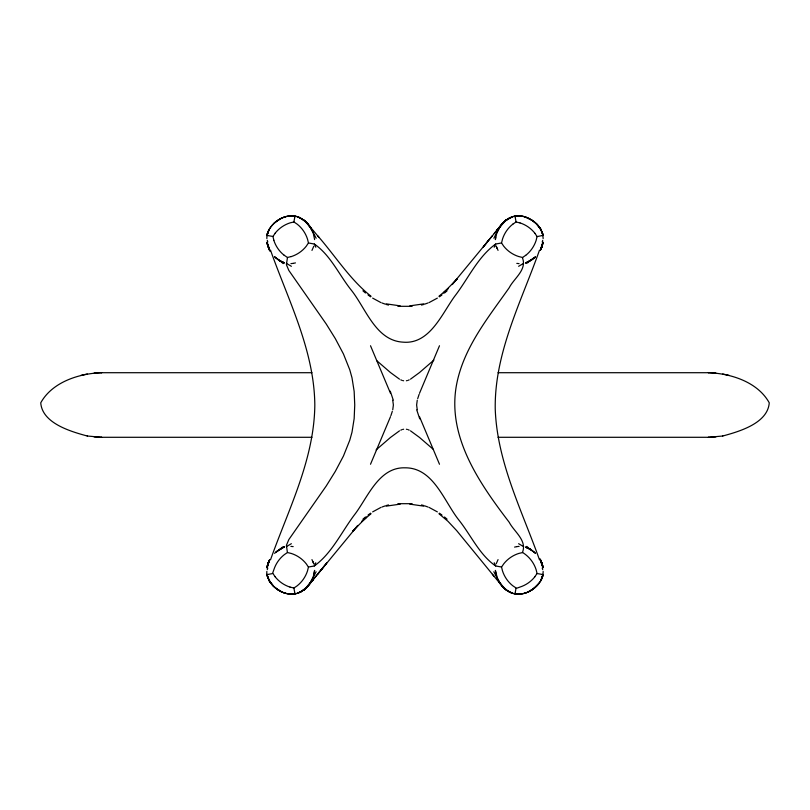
<?xml version="1.0" encoding="UTF-8"?>
<svg xmlns="http://www.w3.org/2000/svg" width="810" height="810" viewBox="0 0 810 810"><rect width="100%" height="100%" fill="white"/><g stroke="black" fill="none" stroke-linecap="round" stroke-linejoin="round"><path stroke-width="1.21" d="M283.723 217.252C287.064 216.25 292.4 214.731 295.002 216.655M526.277 592.748C522.936 593.75 517.6 595.269 514.998 593.345M272.494 573.591L273.901 569.602A29.221 27.236 -55.3 0 1 284.3 554.668L287.408 552.552L286.416 545.262L288.856 539.531L326.248 485.97L335.33 471.359L343.46 456L349.788 440.164L352.006 432.165L354.162 418.588L354.74 405L354.162 391.412L352.006 377.835L349.788 369.836L343.46 354L335.33 338.641L326.248 324.03L288.856 270.469L286.416 264.738L287.459 257.479L284.138 255.201M295.002 593.345C292.38 595.259 287.064 593.75 283.723 592.748M514.998 216.655C517.62 214.741 522.936 216.25 526.277 217.252M522.754 258.643C526.632 270.216 513.813 278.589 509.227 287.702C488.774 316.811 465.153 345.718 457.265 381.226C445.348 434.332 478.609 482.203 509.227 522.298C513.965 531.542 526.946 540.128 522.653 551.924C522.258 552.542 522.865 552.673 523.26 552.936C524.161 553.503 525.022 554.131 525.862 554.799A29.221 27.236 55.4 0 1 536.159 569.805L537.06 573.51L534.782 576.831M495.619 237.33L495.376 239.618L496.834 232.753M267.533 565.421L267.037 567.678L268.231 563.264L267.037 567.8L269.123 561.117M287.459 552.521L291.367 553.483A29.221 27.236 34.7 0 1 306.301 563.881L308.438 567.101L307.486 570.949A29.221 27.236 -55.3 0 1 297.088 585.883L293.929 588.03L290.02 587.068M525.7 255.332L522.541 257.479L518.633 256.517A29.221 27.277 34.5 0 1 503.668 246.139L501.552 242.959L502.514 239.051A29.221 27.277 -55.5 0 1 512.892 224.086M525.72 255.363A29.221 27.277 -55.5 0 0 536.129 240.408L537.06 236.49L534.914 233.331M537.04 236.611L542.913 235.416L543.135 238.606M266.865 571.394L266.703 573.763L269.386 580.861L267.29 576.193M275.187 233.148A29.221 27.277 -34.9 0 1 290.203 222.831L293.868 221.981L295.002 216.118M515.99 588.475L519.777 587.128A29.221 27.277 -34.9 0 0 534.813 576.852M514.998 593.882L515.859 589.194M313.905 574.938L314.624 570.382L313.207 577.176M540.878 248.883L542.963 242.2L540.422 250.391M267.037 567.759L269.133 561.117M542.963 242.241L540.867 248.883M311.951 559.619L313.784 563.76M498.049 250.381L496.216 246.24M266.935 567.273L267.705 564.448M392.749 409.769L393.376 405L392.749 400.231M417.251 400.231L416.623 405L417.251 409.769M542.295 245.552L543.064 242.727M267.29 569.653L267.766 568.033M542.234 241.967L542.71 240.347M267.189 566.17L268.525 562.282L268.09 563.365M542.811 243.83L541.475 247.718L541.91 246.635M268.252 563.183L269.173 561.006L267.553 565.279L269.578 559.609M392.303 411.369L390.876 415.692M417.697 398.631L419.124 394.308M297.26 593.355L301.371 591.482M267.067 234.515C270.287 223.347 281.839 215.237 293.412 215.733M516.588 594.267C528.15 594.773 539.713 586.642 542.933 575.485M267.29 233.806L267.897 231.954M542.103 578.046L542.71 576.193M268.363 562.849L267.583 565.066L269.244 560.874M541.637 247.151L542.417 244.934L540.827 248.994L542.447 244.721L540.756 249.126M270.52 559.781C288.431 509.379 314.25 459.614 314.817 405C314.28 350.396 288.38 300.591 270.52 250.219M539.48 250.219C521.245 301.745 494.373 352.907 495.234 408.908C497.067 462.105 521.954 510.543 539.48 559.781M273.689 223.621L277.415 220.523C271.887 224.613 266.247 231.346 266.865 238.606M313.784 246.24L311.961 250.401M496.226 563.78L498.049 559.619M524.04 593.447C533.557 590.784 543.54 581.924 543.135 571.394M390.481 416.735L370.514 464.251M419.519 393.265L439.486 345.748M268.414 231.113L267.067 235.416L267.654 235.599M268.009 563.598L268.971 561.117M541.991 246.402L541.029 248.883M541.586 578.887L542.933 574.584L542.346 574.401M313.166 577.246L309.936 583.504L306.868 587.23M496.793 232.824L500.104 226.446M438.929 296.288L448.426 288.32L443.404 292.926L457.285 278.761L452.112 284.583L503.091 222.811L500.074 226.506L496.763 232.814L497.735 230.566M269.335 560.672L267.644 564.722L269.821 559.659M540.665 249.328L542.356 245.278L540.179 250.341M316.123 571.759L309.896 583.554M493.877 238.241L497.694 230.637M273.841 240.195L272.94 236.49L275.218 233.169M291.185 256.618A29.221 27.277 -34.9 0 0 306.2 246.301L308.448 242.959L307.547 239.254A29.221 27.277 55.1 0 0 297.27 224.218L293.929 221.97M516.132 588.019L512.75 585.751A29.221 27.236 55.4 0 1 502.453 570.756L501.552 567.04L503.83 563.719A29.221 27.236 -34.6 0 1 518.835 553.422L522.592 552.552M315.799 562.758L314.32 565.957C332.333 553.017 342.083 530.753 355.499 513.459C368.267 496.115 379.374 467.026 405 467.815C433.451 467.552 443.961 501.268 458.764 519.919C470.863 535.015 479.449 554.87 495.669 565.967L494.201 562.758M494.201 247.242L495.679 244.043C477.667 256.983 467.917 279.248 454.501 296.541C441.703 314.24 429.563 344.554 403.036 342.154C375.688 340.645 365.887 308.367 351.236 290.081C339.137 274.985 330.551 255.13 314.331 244.033L315.799 247.242M497.431 231.123L500.074 226.506L498.919 227.985L504.012 221.859L511.586 216.817M312.569 578.877L309.926 583.494L311.08 582.015L305.147 588.85M281.505 218.214L285.96 216.553M528.464 591.847L532.636 589.417M269.042 229.645L269.386 229.139L267.067 235.416L272.94 236.49M540.958 580.355L540.614 580.861L542.933 574.584L537.06 573.51M499.355 227.428L505.774 220.29L510.158 217.515L505.268 220.755M298.414 593.183L304.226 589.71L310.645 582.572M311.82 581.367L313.288 579.606L309.805 583.777L326.744 563.011L307.638 586.41L304.226 589.71L299.842 592.485L305.522 588.556L310.23 583.109L306.909 587.189M487.367 241.906L488.622 240.347L483.256 246.989L492.379 235.72M321.378 569.653L322.633 568.094M317.621 574.28L357.888 525.417L352.714 531.238L366.596 517.074L361.574 521.68L371.071 513.712M503.091 222.811L499.77 226.891L506.27 219.935L512.74 216.645M494.181 233.503L500.195 226.223L496.712 230.394L498.18 228.633M539.318 582.886L532.585 589.477M308.812 585.043L303.73 590.065L297.189 593.355M502.362 223.59L506.645 219.743L501.188 224.957L504.478 221.444M301.35 591.533L307.638 586.41M527.472 263.017L530.52 260.223L527.32 262.41L535.481 256.689C535.167 259.159 517.641 266.622 529.963 260.982M282.528 546.983L279.48 549.777L282.68 547.59L274.519 553.311M534.489 257.59L531.917 259.737M275.511 552.41C280.878 547.955 292.359 542.396 276.24 551.701M303.304 590.288L307.213 586.875M503.132 222.77L504.822 221.211M433.897 360.096L419.499 372.57L410.498 379.161M376.103 449.904L390.501 437.43L399.502 430.839M444.538 292.997L447.09 290.81M362.91 519.19L365.462 517.003M518.623 266.308L523.614 263.351M291.377 543.692L286.386 546.649M504.853 221.15L506.675 219.763M512.912 224.117L516.071 221.97L519.979 222.932M512.143 217.222L514.107 216.047L517.236 215.835M297.857 592.778L295.893 593.953L292.764 594.165M275.582 221.94L281.627 218.133M534.418 588.06L528.373 591.867M439.415 296.825L441.976 294.911M368.024 515.089L370.585 513.175M304.226 589.71L303.355 590.257M506.695 219.712L512.811 216.645M437.359 298.11L429.057 302.606M372.641 511.89L380.943 507.394M277.364 220.583L281.536 218.153M528.039 261.984L525.801 262.805L527.917 262.025M281.961 548.016L284.199 547.196M408.108 380.315L409.202 379.85M400.798 430.15L401.892 429.685M516.81 263.382L519.088 263.635M293.169 546.618L290.891 546.375M424.804 304.104L427.994 302.981M382.006 507.019L385.195 505.896M291.165 256.578L287.459 257.479M94.102 373.056L101.695 372.711C79.026 373.43 52.215 382.057 40.743 402.823C42.241 423.205 70.47 431.477 87.318 436.013M722.682 436.013C739.53 431.477 767.758 423.205 769.257 402.823C757.806 382.077 731.035 373.45 708.396 372.711L715.898 373.056M542.346 235.599L542.923 235.416L542.427 233.3L540.614 229.139L542.71 233.806M293.412 594.267C281.617 594.763 269.548 586.298 267.057 574.553L267.654 574.401M421.443 305.056L423.741 304.479M386.259 505.521L388.557 504.944M288.907 215.916L288.309 216.047L295.893 216.047L297.857 217.222M423.903 303.841L409.789 305.866M386.097 506.159L400.211 504.134M521.093 594.084L521.691 593.953L514.107 593.953L512.143 592.778M87.318 373.987L80.757 375.435M293.19 263.382L295.447 262.906M514.573 547.104L516.831 546.618M406.387 380.761L407.187 380.609M402.813 429.391L403.613 429.239M501.552 242.959L495.7 244.033M308.448 567.04L314.3 565.967M267.087 574.584L271.856 573.713M722.814 436.003L708.396 437.289L715.898 436.944M514.968 216.098L521.691 216.047L516.588 215.733M295.032 593.902L288.309 593.953L288.907 594.084M290.911 263.625L293.169 263.382M516.81 546.618L519.109 546.375M412.108 306.312L397.892 306.312M397.892 503.688L412.108 503.688M101.463 372.711L311.971 372.711M498.028 372.711L708.537 372.711M101.463 437.289L311.971 437.289M498.028 437.289L708.537 437.289M729.243 375.435L722.682 373.987M94.102 436.944L101.695 437.289L87.186 436.003M400.211 305.866L386.097 303.841M409.789 504.134L423.903 506.159M292.764 215.835L295.002 216.098M514.998 593.902L517.236 594.165M293.868 588.019L295.002 593.882M308.448 242.959L314.3 244.033M495.7 565.967L500.296 566.808M501.036 566.949L501.552 567.04M402.813 380.609L403.613 380.761M406.387 429.239L407.187 429.391M521.093 215.916C531.218 217.556 540.807 225.109 542.933 235.416L541.596 231.103M386.259 304.479L388.557 305.056M421.443 504.944L423.741 505.521M382.006 302.981L385.195 304.104M424.804 505.896L427.994 507.019M524.04 216.553L532.636 220.583M269.447 580.932C273.01 587.078 279.187 591.482 285.96 593.447M297.189 216.645L301.411 218.487L306.909 222.811L305.147 221.15M282.072 262.015L284.381 262.896L279.207 260.476L274.519 256.689L280.037 260.992L284.199 262.805L280.037 260.982L275.511 257.59M527.928 547.985L525.619 547.104L530.793 549.524L535.481 553.311L529.963 549.008L525.801 547.196L529.963 549.018L534.489 552.41M512.811 593.355L508.589 591.513L503.091 587.189L504.853 588.85M297.26 216.645L303.325 219.763M512.74 593.355L506.675 590.237M400.798 379.85L401.892 380.315M408.108 429.685L409.202 430.15M298.414 216.817L305.988 221.859L318.958 237.36M511.586 593.183L507.627 591.097L502.362 586.41L456.658 530.59L447.991 521.326L438.929 513.712M286.386 263.351L291.377 266.308M523.614 546.649L518.623 543.692M380.943 302.606L372.641 298.11M429.057 507.394L437.359 511.89M528.373 218.133L534.418 221.94M281.627 591.867L275.582 588.06M277.364 589.417L281.536 591.847M281.961 261.984L282.68 262.41L279.48 260.223L283.135 263.615M528.039 548.016L527.32 547.59L530.52 549.777L526.865 546.385M399.502 379.161L390.501 372.57L377.014 360.906M410.498 430.839L419.499 437.43L432.985 449.094M368.024 294.911L370.585 296.825M439.415 513.175L441.976 515.089M303.304 219.712L306.909 222.811M371.071 296.288C349.829 279.46 335.35 255.919 317.621 235.72M503.091 587.189L506.695 590.288M277.415 589.477L273.689 586.379L269.042 580.355L270.51 582.643M540.553 229.068L537.87 225.271L532.585 220.523L536.311 223.621L540.958 229.645L539.49 227.357M305.198 221.191L303.73 219.935L311.08 227.985L305.988 221.859M504.802 588.809L506.27 590.065L498.919 582.015L504.012 588.141M362.91 290.81L365.462 292.997M444.538 517.003L447.09 519.19M536.26 223.55L539.318 227.114M270.682 582.886L273.74 586.45M306.868 222.77L310.23 226.891L316.153 238.261M503.132 587.23L499.77 583.109L493.847 571.738M492.379 574.28L494.181 576.497M307.638 223.59L312.569 231.123M502.362 586.41L497.431 578.877M275.086 576.669L272.94 573.51M309.896 226.446L313.207 232.824L314.624 239.618M500.104 583.554L496.793 577.176M540.169 559.649L543.064 567.263M269.831 250.351L266.935 242.737M439.486 464.251L419.519 416.735M370.514 345.748L390.481 393.265M542.963 567.759L540.503 560.338L542.963 567.678M267.037 242.241L269.497 249.662L267.037 242.322M540.989 561.198L541.748 563.193M269.011 248.802L267.523 244.509L269.538 250.28L268.555 247.779L269.153 249.298M540.017 558.728L542.811 566.16L540.462 559.72L541.444 562.221L540.847 560.702M268.414 247.475L268.859 248.538L267.189 243.84L269.295 249.551M268.94 248.802L269.983 251.272M541.06 561.198L540.635 560.186L542.619 565.522L541.171 561.492L542.295 564.438M540.867 561.117L542.497 565.066M268.231 246.706L269.133 248.883M497.684 579.373L495.376 570.382L496.135 575.009M312.316 230.627L313.166 232.753M267.614 576.771L268.414 578.887M496.226 246.22L497.016 248.336M312.984 561.664L313.774 563.78M419.722 418.841L416.735 409.911M390.278 391.159L393.265 400.089M542.103 231.954L542.933 234.515M267.067 575.485L267.897 578.046M542.234 568.033L542.71 569.653M267.29 240.347L267.766 241.967M516.071 221.97L514.998 216.118M522.541 257.479L522.642 257.995M519.99 222.902A29.221 27.277 34.5 0 1 534.944 233.31M284.118 255.231A29.221 27.277 55.1 0 1 273.8 240.216M290.01 587.098A29.221 27.277 34.5 0 1 275.056 576.69M294.131 215.804L291.165 215.693L294.131 215.804M518.096 594.267L515.869 594.196L518.835 594.307L518.096 594.267M541.11 229.908L539.723 227.691L541.11 229.908M270.115 582.046L268.89 580.092L270.115 582.046"/></g></svg>
